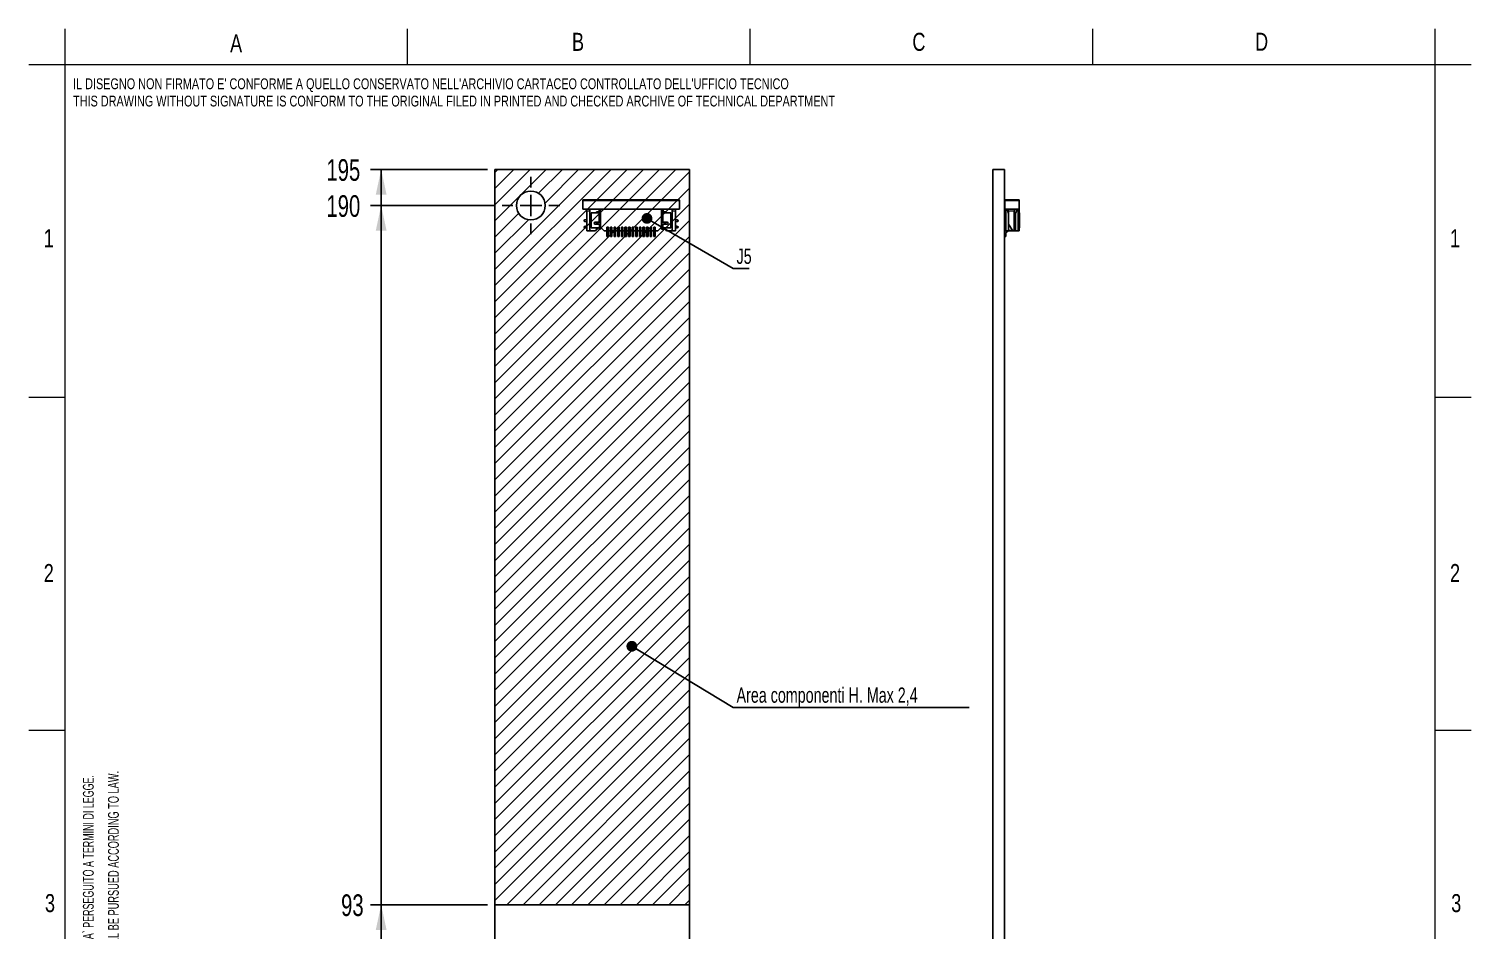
# Paper-space layout 'Sheet1' of a CAD drawing. Header units: millimetres. Extents: x 4 to 204, y -11 to 292.
# Drawn here: x 4.4 to 204.4, y 166.9 to 292 of the extents above; entities that cross this region are included whole.
import ezdxf

# ---------------------------------------------------------------- set-up
doc = ezdxf.new("R2010")
doc.units = ezdxf.units.MM
doc.header["$PDSIZE"] = -1
for name, color, linetype in [('NOTE', 7, 'Continuous'), ('QUOTE_-_ORDINATA', 7, 'Continuous'), ('TACCHE_DI_CENTRATURA', 7, 'Continuous')]:
    doc.layers.add(name, color=color, linetype=linetype)
doc.styles.add('SLDTEXTSTYLE0', font='TXT', dxfattribs={"width": 0.615211})
doc.styles.add('SLDTEXTSTYLE1', font='TXT', dxfattribs={"width": 0.638186})
doc.styles.add('SLDTEXTSTYLE2', font='TXT', dxfattribs={"width": 0.75})
doc.styles.add('SLDTEXTSTYLE4', font='TXT', dxfattribs={"width": 0.7})
doc.dimstyles.new('SLDDIMSTYLE1', dxfattribs={"dimtxt": 3, "dimasz": 3.5, "dimexe": 0, "dimexo": 0.0625, "dimgap": 0.75, "dimtad": 0, "dimtih": 1, "dimtoh": 1, "dimdec": 1, "dimrnd": 1e-09, "dimzin": 12, "dimdsep": 46, "dimtxsty": 'SLDTEXTSTYLE4', "dimsah": 1, "dimcen": 0.09, "dimadec": 0, "dimazin": 3, "dimtfac": 1, "dimtdec": 3, "dimtofl": 0, "dimtmove": 0, "dimatfit": 3, "dimfxl": 1, "dimfrac": 2, "dimtolj": 1, "dimtzin": 12, "dimarcsym": 0})
doc.dimstyles.new('SLDDIMSTYLE3', dxfattribs={"dimtxt": 0.18, "dimasz": 1.5, "dimexe": 0, "dimexo": 0.0625, "dimgap": 0, "dimtad": 0, "dimtih": 1, "dimtoh": 1, "dimdec": 0, "dimrnd": 1e-09, "dimzin": 0, "dimdsep": 46, "dimtxsty": 'Standard', "dimblk1": 'DOT', "dimblk2": 'DOT', "dimsah": 1, "dimcen": 0.09, "dimadec": 0, "dimazin": 0, "dimtfac": 1.5, "dimtdec": 0, "dimtofl": 0, "dimtmove": 0, "dimatfit": 3, "dimldrblk": 'DOT', "dimfxl": 1, "dimfrac": 2, "dimtolj": 1, "dimtzin": 0, "dimarcsym": 0})

# ---------------------------------------------------------------- blocks, each defined once
blk = doc.blocks.new('SW_NOTE_0')
at = {"color": 0, "linetype": 'Continuous', "lineweight": 18, "insert": (-1.93, 0), "char_height": 1.5, "attachment_point": 1, "rotation": 90, "style": 'SLDTEXTSTYLE0'}
blk.add_mtext('QUESTO DOCUMENTO CONTIENE INFORMAZIONI DI PROPRIETA` DELLA METALTRONICA SpA: QUALSIASI USO DA PARTE DI TERZI SENZA AUTORIZZAZIONE DELLA SOCIETA` SARA` PERSEGUITO A TERMINI DI LEGGE.', dxfattribs=at)
blk = doc.blocks.new('SW_NOTE_0_1')
at = {"color": 0, "linetype": 'Continuous', "lineweight": 18, "insert": (-1.93, 0), "char_height": 1.5, "attachment_point": 1, "rotation": 90, "style": 'SLDTEXTSTYLE1'}
blk.add_mtext('THIS DOCUMENT CONTAINS PROPRIETARY INFORMATION OF METALTRONICA SpA: ANY USE BY A THIRD PARTY WITHOUT PRIOR AUTHORIZATION BY THE COMPANY SHALL BE PURSUED ACCORDING TO LAW.', dxfattribs=at)
blk = doc.blocks.new('SW_NOTE_0_2')
at = {"color": 0, "linetype": 'Continuous', "lineweight": 18, "insert": (0, 3.22), "char_height": 2.5, "attachment_point": 1, "style": 'SLDTEXTSTYLE2'}
blk.add_mtext('A', dxfattribs=at)
blk = doc.blocks.new('SW_NOTE_0_3')
at = {"color": 0, "linetype": 'Continuous', "lineweight": 18, "insert": (0, 3.22), "char_height": 2.5, "attachment_point": 1, "style": 'SLDTEXTSTYLE2'}
blk.add_mtext('B', dxfattribs=at)
blk = doc.blocks.new('SW_NOTE_0_4')
at = {"color": 0, "linetype": 'Continuous', "lineweight": 18, "insert": (0, 3.22), "char_height": 2.5, "attachment_point": 1, "style": 'SLDTEXTSTYLE2'}
blk.add_mtext('C', dxfattribs=at)
blk = doc.blocks.new('SW_NOTE_0_5')
at = {"color": 0, "linetype": 'Continuous', "lineweight": 18, "insert": (0, 3.22), "char_height": 2.5, "attachment_point": 1, "style": 'SLDTEXTSTYLE2'}
blk.add_mtext('D', dxfattribs=at)
blk = doc.blocks.new('SW_NOTE_0_6')
at = {"color": 0, "linetype": 'Continuous', "lineweight": 18, "insert": (0, 1.93), "char_height": 1.5, "attachment_point": 1, "style": 'SLDTEXTSTYLE2'}
blk.add_mtext("IL DISEGNO NON FIRMATO E' CONFORME A QUELLO CONSERVATO NELL'ARCHIVIO CARTACEO CONTROLLATO DELL'UFFICIO TECNICO", dxfattribs=at)
blk = doc.blocks.new('SW_NOTE_0_7')
at = {"color": 0, "linetype": 'Continuous', "lineweight": 18, "insert": (0, 1.93), "char_height": 1.5, "attachment_point": 1, "style": 'SLDTEXTSTYLE2'}
blk.add_mtext('THIS DRAWING WITHOUT SIGNATURE IS CONFORM TO THE ORIGINAL FILED IN PRINTED AND CHECKED ARCHIVE OF TECHNICAL DEPARTMENT', dxfattribs=at)
blk = doc.blocks.new('SW_NOTE_0_8')
at = {"color": 0, "linetype": 'Continuous', "lineweight": 18, "insert": (0, 3.22), "char_height": 2.5, "attachment_point": 1, "style": 'SLDTEXTSTYLE2'}
blk.add_mtext('A', dxfattribs=at)
blk = doc.blocks.new('SW_NOTE_0_9')
at = {"color": 0, "linetype": 'Continuous', "lineweight": 18, "insert": (0, 3.22), "char_height": 2.5, "attachment_point": 1, "style": 'SLDTEXTSTYLE2'}
blk.add_mtext('B', dxfattribs=at)
blk = doc.blocks.new('SW_NOTE_0_10')
at = {"color": 0, "linetype": 'Continuous', "lineweight": 18, "insert": (0, 3.22), "char_height": 2.5, "attachment_point": 1, "style": 'SLDTEXTSTYLE2'}
blk.add_mtext('C', dxfattribs=at)
blk = doc.blocks.new('SW_NOTE_0_11')
at = {"color": 0, "linetype": 'Continuous', "lineweight": 18, "insert": (0, 3.22), "char_height": 2.5, "attachment_point": 1, "style": 'SLDTEXTSTYLE2'}
blk.add_mtext('D', dxfattribs=at)
blk = doc.blocks.new('SW_NOTE_0_12')
at = {"color": 0, "linetype": 'Continuous', "lineweight": 18, "insert": (0, 3.22), "char_height": 2.5, "attachment_point": 1, "style": 'SLDTEXTSTYLE2'}
blk.add_mtext('5', dxfattribs=at)
blk = doc.blocks.new('SW_NOTE_0_13')
at = {"color": 0, "linetype": 'Continuous', "lineweight": 18, "insert": (0, 3.22), "char_height": 2.5, "attachment_point": 1, "style": 'SLDTEXTSTYLE2'}
blk.add_mtext('4', dxfattribs=at)
blk = doc.blocks.new('SW_NOTE_0_14')
at = {"color": 0, "linetype": 'Continuous', "lineweight": 18, "insert": (0, 3.22), "char_height": 2.5, "attachment_point": 1, "style": 'SLDTEXTSTYLE2'}
blk.add_mtext('3', dxfattribs=at)
blk = doc.blocks.new('SW_NOTE_0_15')
at = {"color": 0, "linetype": 'Continuous', "lineweight": 18, "insert": (0, 3.22), "char_height": 2.5, "attachment_point": 1, "style": 'SLDTEXTSTYLE2'}
blk.add_mtext('2', dxfattribs=at)
blk = doc.blocks.new('SW_NOTE_0_16')
at = {"color": 0, "linetype": 'Continuous', "lineweight": 18, "insert": (0, 3.22), "char_height": 2.5, "attachment_point": 1, "style": 'SLDTEXTSTYLE2'}
blk.add_mtext('1', dxfattribs=at)
blk = doc.blocks.new('SW_NOTE_0_17')
at = {"color": 0, "linetype": 'Continuous', "lineweight": 18, "insert": (0, 3.22), "char_height": 2.5, "attachment_point": 1, "style": 'SLDTEXTSTYLE2'}
blk.add_mtext('6', dxfattribs=at)
blk = doc.blocks.new('SW_NOTE_0_18')
at = {"color": 0, "linetype": 'Continuous', "lineweight": 18, "insert": (0, 3.22), "char_height": 2.5, "attachment_point": 1, "style": 'SLDTEXTSTYLE2'}
blk.add_mtext('5', dxfattribs=at)
blk = doc.blocks.new('SW_NOTE_0_19')
at = {"color": 0, "linetype": 'Continuous', "lineweight": 18, "insert": (0, 3.22), "char_height": 2.5, "attachment_point": 1, "style": 'SLDTEXTSTYLE2'}
blk.add_mtext('4', dxfattribs=at)
blk = doc.blocks.new('SW_NOTE_0_20')
at = {"color": 0, "linetype": 'Continuous', "lineweight": 18, "insert": (0, 3.22), "char_height": 2.5, "attachment_point": 1, "style": 'SLDTEXTSTYLE2'}
blk.add_mtext('3', dxfattribs=at)
blk = doc.blocks.new('SW_NOTE_0_21')
at = {"color": 0, "linetype": 'Continuous', "lineweight": 18, "insert": (0, 3.22), "char_height": 2.5, "attachment_point": 1, "style": 'SLDTEXTSTYLE2'}
blk.add_mtext('2', dxfattribs=at)
blk = doc.blocks.new('SW_NOTE_0_22')
at = {"color": 0, "linetype": 'Continuous', "lineweight": 18, "insert": (0, 3.22), "char_height": 2.5, "attachment_point": 1, "style": 'SLDTEXTSTYLE2'}
blk.add_mtext('1', dxfattribs=at)
blk = doc.blocks.new('SW_NOTE_0_23')
at = {"color": 0, "linetype": 'Continuous', "lineweight": 18, "insert": (0, 3.22), "char_height": 2.5, "attachment_point": 1, "style": 'SLDTEXTSTYLE2'}
blk.add_mtext('6', dxfattribs=at)
blk = doc.blocks.new('SW_NOTE_0_24')
at = {"color": 0, "linetype": 'Continuous', "lineweight": 18, "insert": (-1.93, 0), "char_height": 1.5, "attachment_point": 1, "rotation": 90, "style": 'SLDTEXTSTYLE1'}
blk.add_mtext('MOD-369-1', dxfattribs=at)
blk = doc.blocks.new('SW_NOTE_0_25')
at = {"color": 0, "linetype": 'Continuous', "lineweight": 18, "insert": (0, 1.93), "char_height": 1.5, "attachment_point": 1, "style": 'SLDTEXTSTYLE1'}
blk.add_mtext('MATERIALE:', dxfattribs=at)
blk = doc.blocks.new('SW_NOTE_0_26')
at = {"color": 0, "linetype": 'Continuous', "lineweight": 18, "insert": (0, 1.93), "char_height": 1.5, "attachment_point": 1, "style": 'SLDTEXTSTYLE1'}
blk.add_mtext('TOLLERANZE  GENERALI:', dxfattribs=at)
blk = doc.blocks.new('SW_NOTE_0_27')
at = {"color": 0, "linetype": 'Continuous', "lineweight": 18, "insert": (0, 1.93), "char_height": 1.5, "attachment_point": 1, "style": 'SLDTEXTSTYLE1'}
blk.add_mtext('CONTROLLATO:', dxfattribs=at)
blk = doc.blocks.new('SW_NOTE_0_28')
at = {"color": 0, "linetype": 'Continuous', "lineweight": 18, "insert": (0, 1.93), "char_height": 1.5, "attachment_point": 1, "style": 'SLDTEXTSTYLE1'}
blk.add_mtext('DISEGNATO:', dxfattribs=at)
blk = doc.blocks.new('SW_NOTE_0_29')
at = {"color": 0, "linetype": 'Continuous', "lineweight": 18, "insert": (0, 1.93), "char_height": 1.5, "attachment_point": 1, "style": 'SLDTEXTSTYLE1'}
blk.add_mtext('DATA:', dxfattribs=at)
blk = doc.blocks.new('SW_NOTE_0_30')
at = {"color": 0, "linetype": 'Continuous', "lineweight": 18, "insert": (0, 1.93), "char_height": 1.5, "attachment_point": 1, "style": 'SLDTEXTSTYLE1'}
blk.add_mtext('CODICE - REVISIONE:', dxfattribs=at)
blk = doc.blocks.new('SW_NOTE_0_31')
at = {"color": 0, "linetype": 'Continuous', "lineweight": 18, "insert": (0, 1.93), "char_height": 1.5, "attachment_point": 1, "style": 'SLDTEXTSTYLE1'}
blk.add_mtext('DESCR.', dxfattribs=at)
blk = doc.blocks.new('SW_NOTE_0_32')
at = {"color": 0, "linetype": 'Continuous', "lineweight": 18, "insert": (0, 1.93), "char_height": 1.5, "attachment_point": 1, "style": 'SLDTEXTSTYLE1'}
blk.add_mtext('APP. PRINC.', dxfattribs=at)
blk = doc.blocks.new('SW_NOTE_0_33')
at = {"color": 0, "linetype": 'Continuous', "lineweight": 18, "insert": (0, 1.93), "char_height": 1.5, "attachment_point": 1, "style": 'SLDTEXTSTYLE1'}
blk.add_mtext('RIFERIMENTO:', dxfattribs=at)
blk = doc.blocks.new('SW_NOTE_0_34')
at = {"color": 0, "linetype": 'Continuous', "lineweight": 18, "insert": (0, 1.93), "char_height": 1.5, "attachment_point": 1, "style": 'SLDTEXTSTYLE1'}
blk.add_mtext('PESO :', dxfattribs=at)
blk = doc.blocks.new('SW_NOTE_0_35')
at = {"color": 0, "linetype": 'Continuous', "lineweight": 18, "insert": (0, 1.93), "char_height": 1.5, "attachment_point": 1, "style": 'SLDTEXTSTYLE1'}
blk.add_mtext('SCALA', dxfattribs=at)
blk = doc.blocks.new('SW_NOTE_0_36')
at = {"color": 0, "linetype": 'Continuous', "lineweight": 18, "insert": (0, 1.93), "char_height": 1.5, "attachment_point": 1, "style": 'SLDTEXTSTYLE1'}
blk.add_mtext('PAG', dxfattribs=at)
blk = doc.blocks.new('SW_NOTE_0_37')
at = {"color": 0, "linetype": 'Continuous', "lineweight": 18, "insert": (0, 1.93), "char_height": 1.5, "attachment_point": 1, "style": 'SLDTEXTSTYLE1'}
blk.add_mtext('DI', dxfattribs=at)
blk = doc.blocks.new('SW_NOTE_0_38')
at = {"color": 0, "linetype": 'Continuous', "lineweight": 18, "insert": (0, 1.93), "char_height": 1.5, "attachment_point": 1, "style": 'SLDTEXTSTYLE1'}
blk.add_mtext('COORDINATE:', dxfattribs=at)
blk = doc.blocks.new('SW_NOTE_0_39')
at = {"color": 0, "linetype": 'Continuous', "lineweight": 18, "insert": (0, 1.93), "char_height": 1.5, "attachment_point": 1, "style": 'SLDTEXTSTYLE1'}
blk.add_mtext('DESCRIZIONE REVISIONE :', dxfattribs=at)
blk = doc.blocks.new('SW_NOTE_0_40')
at = {"color": 0, "linetype": 'Continuous', "lineweight": 18, "insert": (0, 4.51), "char_height": 3.5, "attachment_point": 1, "style": 'SLDTEXTSTYLE1'}
blk.add_mtext('A4', dxfattribs=at)
blk = doc.blocks.new('SW_NOTE_0_41')
at = {"color": 0, "linetype": 'Continuous', "lineweight": 18, "insert": (0, 1.93), "char_height": 1.5, "attachment_point": 1, "style": 'SLDTEXTSTYLE1'}
blk.add_mtext('DOC APPLICABILI :', dxfattribs=at)
blk = doc.blocks.new('SW_NOTE_0_42')
at = {"color": 0, "linetype": 'Continuous', "lineweight": 18, "insert": (0, 1.93), "char_height": 1.5, "attachment_point": 1, "style": 'SLDTEXTSTYLE1'}
blk.add_mtext('APPROVATO:', dxfattribs=at)
blk = doc.blocks.new('SW_NOTE_0_43')
at = {"color": 0, "linetype": 'Continuous', "lineweight": 18, "insert": (0, 1.93), "char_height": 1.5, "attachment_point": 1, "style": 'SLDTEXTSTYLE1'}
blk.add_mtext('SOSTITUISCE:', dxfattribs=at)
blk = doc.blocks.new('SW_NOTE_0_44')
at = {"color": 0, "linetype": 'Continuous', "lineweight": 18, "insert": (0, 2.1), "char_height": 1.63, "attachment_point": 1, "style": 'SLDTEXTSTYLE2'}
blk.add_mtext('METALTRONICA', dxfattribs=at)
blk = doc.blocks.new('SW_NOTE_0_45')
at = {"color": 0, "linetype": 'Continuous', "lineweight": 18, "insert": (0, 0.67), "char_height": 0.522, "attachment_point": 1, "style": 'SLDTEXTSTYLE1'}
blk.add_mtext('R', dxfattribs=at)
blk = doc.blocks.new('SW_NOTE_0_46')
at = {"color": 0, "linetype": 'Continuous', "lineweight": 18, "insert": (0, 1.93), "char_height": 1.5, "attachment_point": 1, "style": 'SLDTEXTSTYLE1'}
blk.add_mtext('TRATTAMENTO / FINITURA:', dxfattribs=at)
blk = doc.blocks.new('SE')
at = {"color": 250, "linetype": 'Continuous', "lineweight": 18, "true_color": 0x191924}
for p, q in [((9.41, 291.96), (9.41, 286.96)), ((56.91, 286.96), (56.91, 291.96)), ((104.41, 291.96), (104.41, 286.96)), ((151.91, 291.96), (151.91, 286.96)), ((199.41, 286.96), (199.41, 291.96)), ((9.41, 286.96), (4.41, 286.96)), ((199.41, 286.96), (9.41, 286.96)), ((9.41, 286.96), (9.41, 9.96)), ((199.41, 9.96), (199.41, 286.96)), ((204.41, 286.96), (199.41, 286.96)), ((9.41, 240.8), (4.41, 240.8)), ((204.41, 240.8), (199.41, 240.8)), ((9.41, 194.63), (4.41, 194.63)), ((204.41, 194.63), (199.41, 194.63)), ((4.41, 148.46), (9.41, 148.46)), ((9.41, 148.46), (4.41, 148.46)), ((4.41, 148.46), (9.41, 148.46)), ((9.41, 148.46), (4.41, 148.46)), ((4.41, 148.46), (9.41, 148.46)), ((9.41, 148.46), (4.41, 148.46)), ((199.41, 148.46), (204.41, 148.46)), ((204.41, 148.46), (199.41, 148.46)), ((199.41, 148.46), (204.41, 148.46)), ((204.41, 148.46), (199.41, 148.46)), ((199.41, 148.46), (204.41, 148.46)), ((204.41, 148.46), (199.41, 148.46)), ((9.41, 102.3), (4.41, 102.3)), ((204.41, 102.3), (199.41, 102.3)), ((9.41, 56.13), (4.41, 56.13)), ((204.41, 56.13), (199.41, 56.13)), ((139.41, 47.46), (15.91, 47.46)), ((15.91, 39.96), (15.91, 47.46)), ((35.29, 39.96), (35.29, 47.46)), ((139.41, 39.96), (139.41, 47.46)), ((139.41, 43.71), (15.91, 43.71)), ((15.91, 9.96), (15.91, 39.96)), ((199.41, 39.96), (15.91, 39.96)), ((54.66, 32.46), (54.66, 39.96)), ((109.41, 39.96), (109.41, 9.96)), ((139.41, 39.96), (139.41, 9.96)), ((199.41, 9.96), (199.41, 39.96)), ((199.41, 9.96), (199.41, 39.96)), ((199.41, 32.46), (15.91, 32.46)), ((37.91, 32.46), (37.91, 9.96)), ((71.41, 32.46), (71.41, 24.96)), ((25.82, 28.93), (27.22, 28.93)), ((27.73, 28.93), (29.14, 28.93)), ((23.95, 21.33), (23.95, 26.16)), ((199.41, 24.96), (37.91, 24.96)), ((199.41, 17.46), (37.91, 17.46)), ((71.41, 17.46), (71.41, 9.96)), ((139.41, 17.46), (199.41, 17.46)), ((158.41, 17.46), (158.41, 9.96)), ((180.91, 17.46), (180.91, 9.96)), ((4.41, 9.96), (9.41, 9.96)), ((9.41, 9.96), (199.41, 9.96)), ((9.41, 9.96), (9.41, 4.96)), ((15.91, 9.96), (199.41, 9.96)), ((15.91, 9.96), (199.41, 9.96)), ((56.91, 4.96), (56.91, 9.96)), ((104.41, 9.96), (104.41, 4.96)), ((149.95, 9.96), (149.95, 4.96)), ((199.41, 9.96), (204.41, 9.96)), ((199.41, 4.96), (199.41, 9.96))]:
    blk.add_line(p, q, dxfattribs=at)
blk.add_circle((29.87, 28.55), 0.5, dxfattribs=at)
at = {"color": 7, "linetype": 'Continuous', "lineweight": 0}
blk.add_point((4.41, 4.96), dxfattribs=at)
at = {"color": 7, "linetype": 'Continuous', "lineweight": 18}
for name, p in [('SW_NOTE_0_8', (32.32, 287.97)), ('SW_NOTE_0_9', (79.73, 288.19)), ('SW_NOTE_0_10', (126.93, 288.19)), ('SW_NOTE_0_11', (174.45, 288.2)), ('SW_NOTE_0_6', (10.55, 283.16)), ('SW_NOTE_0_7', (10.55, 280.76)), ('SW_NOTE_0_16', (6.48, 260.94)), ('SW_NOTE_0_22', (201.48, 260.94)), ('SW_NOTE_0_15', (6.48, 214.49)), ('SW_NOTE_0_21', (201.48, 214.49)), ('SW_NOTE_0', (13.84, 58.5)), ('SW_NOTE_0_1', (17.32, 58.5)), ('SW_NOTE_0_14', (6.65, 168.7)), ('SW_NOTE_0_20', (201.65, 168.7)), ('SW_NOTE_0_13', (6.45, 122.74)), ('SW_NOTE_0_19', (201.45, 122.74)), ('SW_NOTE_0_12', (6.45, 75.01)), ('SW_NOTE_0_18', (201.45, 75.01)), ('SW_NOTE_0_38', (17, 40.66)), ('SW_NOTE_0_39', (36.35, 40.66)), ('SW_NOTE_0_26', (17, 36.81)), ('SW_NOTE_0_41', (55.75, 36.81)), ('SW_NOTE_0_43', (110.5, 36.81)), ('SW_NOTE_0_30', (140.65, 36.81)), ('SW_NOTE_0_17', (6.45, 30.1)), ('SW_NOTE_0_23', (201.45, 30.1)), ('SW_NOTE_0_25', (38.95, 29.31)), ('SW_NOTE_0_34', (72.5, 29.31)), ('SW_NOTE_0_33', (110.5, 29.31)), ('SW_NOTE_0_31', (140.65, 29.31)), ('SW_NOTE_0_45', (29.63, 28.14)), ('SW_NOTE_0_46', (38.95, 21.91)), ('SW_NOTE_0_29', (110.5, 21.91)), ('SW_NOTE_0_32', (140.65, 21.91)), ('SW_NOTE_0_44', (18.68, 17.61)), ('SW_NOTE_0_24', (14.9, 11.01)), ('SW_NOTE_0_28', (38.95, 14.31)), ('SW_NOTE_0_27', (72.5, 14.31)), ('SW_NOTE_0_42', (110.5, 14.31)), ('SW_NOTE_0_35', (140.65, 14.31)), ('SW_NOTE_0_36', (182, 14.31)), ('SW_NOTE_0_37', (191.39, 14.31)), ('SW_NOTE_0_40', (159.7, 11.11)), ('SW_NOTE_0_2', (32.32, 3.97)), ('SW_NOTE_0_3', (79.73, 4.19)), ('SW_NOTE_0_4', (126.93, 4.19)), ('SW_NOTE_0_5', (174.45, 4.2))]:
    blk.add_blockref(name, p, dxfattribs=at)
blk = doc.blocks.new('_D_7')
at = {"layer": 'QUOTE_-_ORDINATA', "color": 7}
for p, q in [((68.02, 170.45), (51.77, 170.45)), ((53.27, 143.45), (53.27, 170.45))]:
    blk.add_line(p, q, dxfattribs=at)
blk.add_solid([(53.27, 170.45), (52.52, 166.95), (54.02, 166.95)], dxfattribs=at)
at = {"layer": 'QUOTE_-_ORDINATA', "color": 7, "insert": (47.71, 171.88), "char_height": 3, "attachment_point": 1, "style": 'SLDTEXTSTYLE4'}
blk.add_mtext('93', dxfattribs=at)
blk = doc.blocks.new('_D_8')
at = {"layer": 'QUOTE_-_ORDINATA', "color": 7}
for p, q in [((69.02, 267.45), (51.77, 267.45)), ((53.27, 170.45), (53.27, 267.45))]:
    blk.add_line(p, q, dxfattribs=at)
blk.add_solid([(53.27, 267.45), (52.52, 263.95), (54.02, 263.95)], dxfattribs=at)
at = {"layer": 'QUOTE_-_ORDINATA', "color": 7, "insert": (45.68, 268.88), "char_height": 3, "attachment_point": 1, "style": 'SLDTEXTSTYLE4'}
blk.add_mtext('190', dxfattribs=at)
blk = doc.blocks.new('_D_9')
at = {"layer": 'QUOTE_-_ORDINATA', "color": 7}
for p, q in [((68.02, 272.45), (51.77, 272.45)), ((53.27, 267.45), (53.27, 272.45))]:
    blk.add_line(p, q, dxfattribs=at)
blk.add_solid([(53.27, 272.45), (52.52, 268.95), (54.02, 268.95)], dxfattribs=at)
at = {"layer": 'QUOTE_-_ORDINATA', "color": 7, "insert": (45.68, 273.88), "char_height": 3, "attachment_point": 1, "style": 'SLDTEXTSTYLE4'}
blk.add_mtext('195', dxfattribs=at)
blk = doc.blocks.new('SW_NOTE_0_55')
at = {"layer": 'NOTE', "color": 0}
blk.add_line((2.24, 0), (0, 0), dxfattribs=at)
at = {"layer": 'NOTE', "color": 0, "insert": (0.49, 2.74), "char_height": 2.117, "attachment_point": 1, "style": 'SLDTEXTSTYLE4'}
blk.add_mtext('J5', dxfattribs=at)
blk = doc.blocks.new('_Dot')
at = {"color": 0, "linetype": 'ByBlock', "lineweight": -2}
blk.add_line((-0.5, 0), (-1, 0), dxfattribs=at)
at = {"color": 0, "linetype": 'ByBlock', "const_width": 0.5}
blk.add_lwpolyline([(-0.25, 0, 1), (0.25, 0, 1)], format="xyb", close=True, dxfattribs=at)
blk = doc.blocks.new('SW_NOTE_0_56')
at = {"layer": 'NOTE', "color": 0}
blk.add_line((32.73, 0), (0, 0), dxfattribs=at)
at = {"layer": 'NOTE', "color": 0, "insert": (0.49, 2.78), "char_height": 2.1167, "attachment_point": 1, "style": 'SLDTEXTSTYLE4'}
blk.add_mtext('Area componenti H. Max 2,4', dxfattribs=at)
blk = doc.blocks.new('SW_CENTERMARKSYMBOL_0')
at = {"layer": 'TACCHE_DI_CENTRATURA', "color": 0}
for p, q in [((0, 2.5), (0, 4)), ((-2.5, 0), (-4, 0)), ((0, 0), (-1.5, 0)), ((0, 0), (0, 1.5)), ((0, 0), (0, -1.5)), ((0, 0), (1.5, 0)), ((2.5, 0), (4, 0)), ((0, -2.5), (0, -4))]:
    blk.add_line(p, q, dxfattribs=at)

psp = doc.layouts.new('Sheet1')

# ---------------------------------------------------------------- linework, layer by layer
at = {"color": 7, "linetype": 'Continuous'}
for p, q in [((69.0246612, 170.4525291), (69.0246612, 272.4525291)), ((69.0246612, 272.4525291), (96.0246612, 272.4525291)), ((69.0246612, 272.0513684), (69.4258219, 272.4525291)), ((69.0246612, 269.8063043), (71.6708859, 272.4525291)), ((69.0246612, 267.5612403), (73.91595, 272.4525291)), ((69.0246612, 265.3161763), (76.161014, 272.4525291)), ((69.0246612, 258.5809842), (82.8962061, 272.4525291)), ((69.0246612, 256.3359202), (85.1412701, 272.4525291)), ((69.0246612, 254.0908561), (87.3863341, 272.4525291)), ((69.0246612, 251.8457921), (89.6313982, 272.4525291)), ((69.0246612, 249.6007281), (91.8764622, 272.4525291)), ((69.0246612, 247.355664), (94.1215262, 272.4525291)), ((69.0246612, 245.1106), (96.0246612, 272.1106)), ((75.0953474, 269.1417985), (78.406078, 272.4525291)), ((75.9948977, 267.7962848), (80.651142, 272.4525291)), ((96.0246612, 170.4525291), (96.0246612, 272.4525291)), ((69.0246612, 242.865536), (96.0246612, 269.865536)), ((69.0246612, 240.620472), (96.0246612, 267.620472)), ((69.0246612, 263.0711123), (72.3353918, 266.3818429)), ((69.0246612, 260.8260482), (73.6809055, 265.4822925)), ((69.0246612, 238.3754079), (96.0246612, 265.3754079)), ((69.0246612, 236.1303439), (96.0246612, 263.1303439)), ((69.0246612, 233.8852799), (96.0246612, 260.8852799)), ((69.0246612, 231.6402158), (96.0246612, 258.6402158)), ((69.0246612, 229.3951518), (96.0246612, 256.3951518)), ((69.0246612, 227.1500878), (96.0246612, 254.1500878)), ((69.0246612, 224.9050237), (96.0246612, 251.9050237)), ((69.0246612, 222.6599597), (96.0246612, 249.6599597)), ((69.0246612, 220.4148957), (96.0246612, 247.4148957)), ((69.0246612, 218.1698317), (96.0246612, 245.1698317)), ((69.0246612, 215.9247676), (96.0246612, 242.9247676)), ((69.0246612, 213.6797036), (96.0246612, 240.6797036)), ((69.0246612, 211.4346396), (96.0246612, 238.4346396)), ((69.0246612, 209.1895755), (96.0246612, 236.1895755)), ((69.0246612, 206.9445115), (96.0246612, 233.9445115)), ((69.0246612, 204.6994475), (96.0246612, 231.6994475)), ((69.0246612, 202.4543834), (96.0246612, 229.4543834)), ((69.0246612, 200.2093194), (96.0246612, 227.2093194)), ((69.0246612, 197.9642554), (96.0246612, 224.9642554)), ((69.0246612, 195.7191913), (96.0246612, 222.7191913)), ((69.0246612, 193.4741273), (96.0246612, 220.4741273)), ((69.0246612, 191.2290633), (96.0246612, 218.2290633)), ((69.0246612, 188.9839993), (96.0246612, 215.9839993)), ((69.0246612, 186.7389352), (96.0246612, 213.7389352)), ((69.0246612, 184.4938712), (96.0246612, 211.4938712)), ((69.0246612, 182.2488072), (96.0246612, 209.2488072)), ((69.0246612, 180.0037431), (96.0246612, 207.0037431)), ((69.0246612, 177.7586791), (96.0246612, 204.7586791)), ((69.0246612, 175.5136151), (96.0246612, 202.5136151)), ((69.0246612, 173.268551), (96.0246612, 200.268551)), ((69.0246612, 171.023487), (96.0246612, 198.023487)), ((70.6987673, 170.4525291), (96.0246612, 195.778423)), ((72.9438313, 170.4525291), (96.0246612, 193.533359)), ((75.1888953, 170.4525291), (96.0246612, 191.2882949)), ((77.4339594, 170.4525291), (96.0246612, 189.0432309)), ((79.6790234, 170.4525291), (96.0246612, 186.7981669)), ((81.9240874, 170.4525291), (96.0246612, 184.5531028)), ((84.1691515, 170.4525291), (96.0246612, 182.3080388)), ((86.4142155, 170.4525291), (96.0246612, 180.0629748)), ((88.6592795, 170.4525291), (96.0246612, 177.8179107)), ((90.9043436, 170.4525291), (96.0246612, 175.5728467)), ((93.1494076, 170.4525291), (96.0246612, 173.3277827)), ((69.0246612, 170.4525291), (96.0246612, 170.4525291)), ((95.3944716, 170.4525291), (96.0246612, 171.0827187))]:
    psp.add_line(p, q, dxfattribs=at)
at = {"color": 7, "linetype": 'Continuous', "lineweight": 25}
for p, q in [((96.0246612, 272.4525291), (69.0246612, 272.4525291)), ((69.0246612, 272.4525291), (69.0246612, 155.4258624)), ((96.0246612, 163.8858624), (96.0246612, 272.4525291)), ((139.6936481, 272.4525291), (138.0936481, 272.4525291)), ((138.0936481, 272.4525291), (138.0936481, 72.4525291)), ((139.6936481, 272.4525291), (139.6936481, 72.4525291)), ((81.2246612, 266.9525291), (81.2246612, 268.1525291)), ((94.5246612, 268.2525291), (81.3246612, 268.2525291)), ((94.6246612, 266.9525291), (94.6246612, 268.1525291)), ((139.8436481, 268.2525291), (139.7436481, 268.2525291)), ((139.7436481, 268.2525291), (139.7436481, 268.1525291)), ((139.7436481, 266.9525291), (139.7436481, 268.1525291)), ((141.6436481, 268.2525291), (139.8436481, 268.2525291)), ((141.7436481, 266.9525291), (141.7436481, 268.1525291)), ((94.6246612, 266.9525291), (81.2246612, 266.9525291)), ((81.7746612, 263.9525291), (81.7746612, 266.7025291)), ((82.2246612, 263.9525291), (82.2246612, 266.9525291)), ((82.3946612, 266.4525291), (82.3946612, 264.3525291)), ((83.4846612, 266.4525291), (82.3946612, 266.4525291)), ((83.1446612, 266.4525291), (83.1446612, 266.5525291)), ((83.4946612, 266.5525291), (83.1446612, 266.5525291)), ((83.2946612, 266.4525291), (83.2946612, 266.5525291)), ((83.4846612, 266.4525291), (83.6946612, 266.4525291)), ((83.4946612, 266.9525291), (83.4946612, 266.5525291)), ((83.6946612, 266.9525291), (83.6946612, 264.4525291)), ((83.6946612, 266.9525291), (92.1546612, 266.9525291)), ((92.1546612, 266.9525291), (92.1546612, 264.4525291)), ((92.1546612, 266.4525291), (92.3646612, 266.4525291)), ((92.3546612, 266.5525291), (92.3546612, 266.9525291)), ((92.7046612, 266.5525291), (92.3546612, 266.5525291)), ((92.3646612, 266.4525291), (93.4546612, 266.4525291)), ((92.5546612, 266.4525291), (92.5546612, 266.5525291)), ((92.7046612, 266.4525291), (92.7046612, 266.5525291)), ((93.4546612, 266.4525291), (93.4546612, 264.3525291)), ((93.6246612, 266.9525291), (93.6246612, 263.9525291)), ((94.0746612, 266.7025291), (94.0746612, 263.9525291)), ((139.6936481, 266.4525291), (139.8936481, 266.4525291)), ((141.7436481, 266.9525291), (139.7436481, 266.9525291)), ((139.7436481, 266.9525291), (139.7436481, 266.4525291)), ((139.8936481, 266.9525291), (139.8936481, 265.4525291)), ((140.2436481, 266.3525291), (140.0507997, 266.9459088)), ((140.2436481, 266.7025291), (140.2436481, 264.8525291)), ((141.0436481, 263.9525291), (141.0436481, 266.7025291)), ((141.2436481, 266.1525291), (141.0436481, 266.1525291)), ((141.2436481, 266.3525291), (141.4386481, 266.9525291)), ((141.2436481, 266.3525291), (141.2436481, 263.9525291)), ((141.5936481, 263.9525291), (141.5936481, 266.9525291)), ((141.7936481, 266.4525291), (141.5936481, 266.4525291)), ((141.7436481, 266.9525291), (141.7436481, 266.4525291)), ((141.7936481, 266.4525291), (141.7936481, 264.3525291)), ((81.7746612, 265.1921252), (81.4742896, 265.2546261)), ((81.4742896, 264.5504321), (81.7746612, 264.612933)), ((81.4946612, 265.4525291), (81.7746612, 265.4525291)), ((81.4946612, 264.3525291), (81.7746612, 264.3525291)), ((82.3946612, 264.3525291), (83.4846612, 264.3525291)), ((82.9446612, 265.1525291), (83.4846612, 265.1525291)), ((83.4846612, 264.8525291), (82.9446612, 264.8525291)), ((82.9946612, 263.9525291), (83.1446612, 264.1025291)), ((83.1446612, 264.8525291), (83.1446612, 265.1525291)), ((83.1446612, 264.1025291), (83.1446612, 264.3525291)), ((83.2946612, 264.2525291), (83.1446612, 264.1025291)), ((83.2946612, 264.8525291), (83.2946612, 265.1525291)), ((83.2946612, 264.2525291), (83.2946612, 264.3525291)), ((83.4846612, 265.1525291), (83.6946612, 265.1525291)), ((83.6946612, 264.8525291), (83.4846612, 264.8525291)), ((83.4846612, 264.3525291), (83.6946612, 264.3525291)), ((83.4946612, 264.3525291), (83.4946612, 264.1525291)), ((83.6946612, 264.1525291), (83.4946612, 264.1525291)), ((83.6946612, 264.4525291), (83.6946612, 264.3525291)), ((83.6946612, 264.4525291), (84.1946612, 263.9525291)), ((83.6946612, 264.3525291), (83.6946612, 264.1525291)), ((84.5746612, 264.4525291), (84.5746612, 263.9525291)), ((84.5746612, 264.4525291), (84.7746612, 264.4525291)), ((84.7746612, 264.4525291), (84.7746612, 263.9525291)), ((85.0746612, 264.4525291), (85.2746612, 264.4525291)), ((85.0746612, 264.4525291), (85.0746612, 263.9525291)), ((85.2746612, 264.4525291), (85.2746612, 263.9525291)), ((85.5746612, 264.4525291), (85.5746612, 263.9525291)), ((85.5746612, 264.4525291), (85.7746612, 264.4525291)), ((85.7746612, 264.4525291), (85.7746612, 263.9525291)), ((86.0746612, 264.4525291), (86.2746612, 264.4525291)), ((86.0746612, 264.4525291), (86.0746612, 263.9525291)), ((86.2746612, 264.4525291), (86.2746612, 263.9525291)), ((86.5746612, 264.4525291), (86.5746612, 263.9525291)), ((86.5746612, 264.4525291), (86.7746612, 264.4525291)), ((86.7746612, 264.4525291), (86.7746612, 263.9525291)), ((87.0746612, 264.4525291), (87.2746612, 264.4525291)), ((87.0746612, 264.4525291), (87.0746612, 263.9525291)), ((87.2746612, 264.4525291), (87.2746612, 263.9525291)), ((87.5746612, 264.4525291), (87.5746612, 263.9525291)), ((87.5746612, 264.4525291), (87.7746612, 264.4525291)), ((87.7746612, 264.4525291), (87.7746612, 263.9525291)), ((88.0746612, 264.4525291), (88.0746612, 263.9525291)), ((88.0746612, 264.4525291), (88.2746612, 264.4525291)), ((88.2746612, 264.4525291), (88.2746612, 263.9525291)), ((88.5746612, 264.4525291), (88.5746612, 263.9525291)), ((88.5746612, 264.4525291), (88.7746612, 264.4525291)), ((88.7746612, 264.4525291), (88.7746612, 263.9525291)), ((89.0746612, 264.4525291), (89.2746612, 264.4525291)), ((89.0746612, 264.4525291), (89.0746612, 263.9525291)), ((89.2746612, 264.4525291), (89.2746612, 263.9525291)), ((89.5746612, 264.4525291), (89.7746612, 264.4525291)), ((89.5746612, 264.4525291), (89.5746612, 263.9525291)), ((89.7746612, 264.4525291), (89.7746612, 263.9525291)), ((90.0746612, 264.4525291), (90.0746612, 263.9525291)), ((90.0746612, 264.4525291), (90.2746612, 264.4525291)), ((90.2746612, 264.4525291), (90.2746612, 263.9525291)), ((90.5746612, 264.4525291), (90.5746612, 263.9525291)), ((90.5746612, 264.4525291), (90.7746612, 264.4525291)), ((90.7746612, 264.4525291), (90.7746612, 263.9525291)), ((91.0746612, 264.4525291), (91.0746612, 263.9525291)), ((91.0746612, 264.4525291), (91.2746612, 264.4525291)), ((91.2746612, 264.4525291), (91.2746612, 263.9525291)), ((92.1546612, 264.4525291), (91.6546612, 263.9525291)), ((92.1546612, 265.1525291), (92.3646612, 265.1525291)), ((92.3646612, 264.8525291), (92.1546612, 264.8525291)), ((92.1546612, 264.4525291), (92.1546612, 264.3525291)), ((92.1546612, 264.3525291), (92.3646612, 264.3525291)), ((92.1546612, 264.3525291), (92.1546612, 264.1525291)), ((92.3546612, 264.1525291), (92.1546612, 264.1525291)), ((92.3546612, 264.3525291), (92.3546612, 264.1525291)), ((92.9046612, 265.1525291), (92.3646612, 265.1525291)), ((92.9046612, 264.8525291), (92.3646612, 264.8525291)), ((92.3646612, 264.3525291), (93.4546612, 264.3525291)), ((92.5546612, 264.8525291), (92.5546612, 265.1525291)), ((92.5546612, 264.2525291), (92.5546612, 264.3525291)), ((92.5546612, 264.2525291), (92.7046612, 264.1025291)), ((92.7046612, 264.8525291), (92.7046612, 265.1525291)), ((92.7046612, 264.1025291), (92.7046612, 264.3525291)), ((92.8546612, 263.9525291), (92.7046612, 264.1025291)), ((94.3551835, 265.4525291), (94.0746612, 265.4525291)), ((94.0746612, 265.1922203), (94.3754914, 265.2546129)), ((94.3750827, 264.5504217), (94.0746612, 264.6130932)), ((94.0746612, 264.3525291), (94.3546612, 264.3525291)), ((139.6936481, 265.4525291), (139.8936481, 265.4525291)), ((139.6936481, 264.3525291), (139.8936481, 264.3525291)), ((139.7436481, 263.9525291), (139.7436481, 264.3525291)), ((139.8936481, 265.2546261), (139.8936481, 265.4525291)), ((139.8936481, 265.0983351), (139.8936481, 265.2546261)), ((139.8936481, 265.0984897), (139.8936481, 264.7065684)), ((139.8936481, 264.7067231), (139.8936481, 265.0983351)), ((139.8936481, 264.5504321), (139.8936481, 264.7067231)), ((139.8936481, 264.3525291), (139.8936481, 264.5504321)), ((139.8936481, 264.3525291), (139.8936481, 263.9525291)), ((140.8436481, 263.9525291), (140.2436481, 264.8525291)), ((140.2436481, 264.8525291), (140.2436481, 263.9525291)), ((141.5936481, 264.3525291), (141.7936481, 264.3525291)), ((141.7436481, 264.3525291), (141.7436481, 263.9525291)), ((82.2246612, 263.9525291), (81.7746612, 263.9525291)), ((82.9946612, 263.9525291), (82.2246612, 263.9525291)), ((84.5746612, 263.9525291), (84.1946612, 263.9525291)), ((84.5746612, 263.9525291), (84.7746612, 263.9525291)), ((84.5746612, 263.9525291), (84.5746612, 263.6525291)), ((84.5746612, 263.6525291), (84.7746612, 263.6525291)), ((84.5746612, 263.6525291), (84.5746612, 263.1525291)), ((84.5746612, 263.1525291), (84.7746612, 263.1525291)), ((84.7746612, 263.9525291), (84.7746612, 263.6525291)), ((84.7746612, 263.9525291), (85.0746612, 263.9525291)), ((84.7746612, 263.6525291), (84.7746612, 263.1525291)), ((85.0746612, 263.9525291), (85.2746612, 263.9525291)), ((85.0746612, 263.9525291), (85.0746612, 263.6525291)), ((85.0746612, 263.6525291), (85.2746612, 263.6525291)), ((85.0746612, 263.6525291), (85.0746612, 263.1525291)), ((85.0746612, 263.1525291), (85.2746612, 263.1525291)), ((85.2746612, 263.9525291), (85.2746612, 263.6525291)), ((85.2746612, 263.9525291), (85.5746612, 263.9525291)), ((85.2746612, 263.6525291), (85.2746612, 263.1525291)), ((85.5746612, 263.9525291), (85.7746612, 263.9525291)), ((85.5746612, 263.9525291), (85.5746612, 263.6525291)), ((85.5746612, 263.6525291), (85.7746612, 263.6525291)), ((85.5746612, 263.6525291), (85.5746612, 263.1525291)), ((85.5746612, 263.1525291), (85.7746612, 263.1525291)), ((85.7746612, 263.9525291), (85.7746612, 263.6525291)), ((85.7746612, 263.9525291), (86.0746612, 263.9525291)), ((85.7746612, 263.6525291), (85.7746612, 263.1525291)), ((86.0746612, 263.9525291), (86.2746612, 263.9525291)), ((86.0746612, 263.9525291), (86.0746612, 263.6525291)), ((86.0746612, 263.6525291), (86.2746612, 263.6525291)), ((86.0746612, 263.6525291), (86.0746612, 263.1525291)), ((86.0746612, 263.1525291), (86.2746612, 263.1525291)), ((86.2746612, 263.9525291), (86.2746612, 263.6525291)), ((86.2746612, 263.9525291), (86.5746612, 263.9525291)), ((86.2746612, 263.6525291), (86.2746612, 263.1525291)), ((86.5746612, 263.9525291), (86.7746612, 263.9525291)), ((86.5746612, 263.9525291), (86.5746612, 263.6525291)), ((86.5746612, 263.6525291), (86.7746612, 263.6525291)), ((86.5746612, 263.6525291), (86.5746612, 263.1525291)), ((86.5746612, 263.1525291), (86.7746612, 263.1525291)), ((86.7746612, 263.9525291), (86.7746612, 263.6525291)), ((86.7746612, 263.9525291), (87.0746612, 263.9525291)), ((86.7746612, 263.6525291), (86.7746612, 263.1525291)), ((87.0746612, 263.9525291), (87.2746612, 263.9525291)), ((87.0746612, 263.9525291), (87.0746612, 263.6525291)), ((87.0746612, 263.6525291), (87.2746612, 263.6525291)), ((87.0746612, 263.6525291), (87.0746612, 263.1525291)), ((87.0746612, 263.1525291), (87.2746612, 263.1525291)), ((87.2746612, 263.9525291), (87.2746612, 263.6525291)), ((87.2746612, 263.9525291), (87.5746612, 263.9525291)), ((87.2746612, 263.6525291), (87.2746612, 263.1525291)), ((87.5746612, 263.9525291), (87.7746612, 263.9525291)), ((87.5746612, 263.9525291), (87.5746612, 263.6525291)), ((87.5746612, 263.6525291), (87.7746612, 263.6525291)), ((87.5746612, 263.6525291), (87.5746612, 263.1525291)), ((87.5746612, 263.1525291), (87.7746612, 263.1525291)), ((87.7746612, 263.9525291), (87.7746612, 263.6525291)), ((87.7746612, 263.9525291), (88.0746612, 263.9525291)), ((87.7746612, 263.6525291), (87.7746612, 263.1525291)), ((88.0746612, 263.9525291), (88.2746612, 263.9525291)), ((88.0746612, 263.9525291), (88.0746612, 263.6525291)), ((88.0746612, 263.6525291), (88.2746612, 263.6525291)), ((88.0746612, 263.6525291), (88.0746612, 263.1525291)), ((88.0746612, 263.1525291), (88.2746612, 263.1525291)), ((88.2746612, 263.9525291), (88.2746612, 263.6525291)), ((88.2746612, 263.9525291), (88.5746612, 263.9525291)), ((88.2746612, 263.6525291), (88.2746612, 263.1525291)), ((88.5746612, 263.9525291), (88.7746612, 263.9525291)), ((88.5746612, 263.9525291), (88.5746612, 263.6525291)), ((88.5746612, 263.6525291), (88.7746612, 263.6525291)), ((88.5746612, 263.6525291), (88.5746612, 263.1525291)), ((88.5746612, 263.1525291), (88.7746612, 263.1525291)), ((88.7746612, 263.9525291), (88.7746612, 263.6525291)), ((88.7746612, 263.9525291), (89.0746612, 263.9525291)), ((88.7746612, 263.6525291), (88.7746612, 263.1525291)), ((89.0746612, 263.9525291), (89.2746612, 263.9525291)), ((89.0746612, 263.9525291), (89.0746612, 263.6525291)), ((89.0746612, 263.6525291), (89.2746612, 263.6525291)), ((89.0746612, 263.6525291), (89.0746612, 263.1525291)), ((89.0746612, 263.1525291), (89.2746612, 263.1525291)), ((89.2746612, 263.9525291), (89.2746612, 263.6525291)), ((89.2746612, 263.9525291), (89.5746612, 263.9525291)), ((89.2746612, 263.6525291), (89.2746612, 263.1525291)), ((89.5746612, 263.9525291), (89.7746612, 263.9525291)), ((89.5746612, 263.9525291), (89.5746612, 263.6525291)), ((89.5746612, 263.6525291), (89.7746612, 263.6525291)), ((89.5746612, 263.6525291), (89.5746612, 263.1525291)), ((89.5746612, 263.1525291), (89.7746612, 263.1525291)), ((89.7746612, 263.9525291), (89.7746612, 263.6525291)), ((89.7746612, 263.9525291), (90.0746612, 263.9525291)), ((89.7746612, 263.6525291), (89.7746612, 263.1525291)), ((90.0746612, 263.9525291), (90.2746612, 263.9525291)), ((90.0746612, 263.9525291), (90.0746612, 263.6525291)), ((90.0746612, 263.6525291), (90.2746612, 263.6525291)), ((90.0746612, 263.6525291), (90.0746612, 263.1525291)), ((90.0746612, 263.1525291), (90.2746612, 263.1525291)), ((90.2746612, 263.9525291), (90.2746612, 263.6525291)), ((90.2746612, 263.9525291), (90.5746612, 263.9525291)), ((90.2746612, 263.6525291), (90.2746612, 263.1525291)), ((90.5746612, 263.9525291), (90.7746612, 263.9525291)), ((90.5746612, 263.9525291), (90.5746612, 263.6525291)), ((90.5746612, 263.6525291), (90.7746612, 263.6525291)), ((90.5746612, 263.6525291), (90.5746612, 263.1525291)), ((90.5746612, 263.1525291), (90.7746612, 263.1525291)), ((90.7746612, 263.9525291), (90.7746612, 263.6525291)), ((90.7746612, 263.9525291), (91.0746612, 263.9525291)), ((90.7746612, 263.6525291), (90.7746612, 263.1525291)), ((91.0746612, 263.9525291), (91.2746612, 263.9525291)), ((91.0746612, 263.9525291), (91.0746612, 263.6525291)), ((91.0746612, 263.6525291), (91.2746612, 263.6525291)), ((91.0746612, 263.6525291), (91.0746612, 263.1525291)), ((91.0746612, 263.1525291), (91.2746612, 263.1525291)), ((91.2746612, 263.9525291), (91.2746612, 263.6525291)), ((91.2746612, 263.9525291), (91.6546612, 263.9525291)), ((91.2746612, 263.6525291), (91.2746612, 263.1525291)), ((93.6246612, 263.9525291), (92.8546612, 263.9525291)), ((94.0746612, 263.9525291), (93.6246612, 263.9525291)), ((139.6936481, 263.9025291), (139.7436481, 263.9525291)), ((139.8936481, 263.1525291), (139.6936481, 263.1525291)), ((139.8936481, 263.9525291), (139.7436481, 263.9525291)), ((140.1936481, 263.9525291), (139.8936481, 263.6525291)), ((139.8936481, 263.9525291), (140.2436481, 263.9525291)), ((139.8936481, 263.6525291), (139.8936481, 263.1525291)), ((140.2436481, 263.9825291), (140.8236481, 263.9825291)), ((140.8436481, 263.9525291), (140.2436481, 263.9525291)), ((141.0436481, 263.9525291), (140.8436481, 263.9525291)), ((141.0436481, 263.9825291), (141.2436481, 263.9825291)), ((141.2436481, 263.9525291), (141.0436481, 263.9525291)), ((141.2436481, 263.9525291), (141.5936481, 263.9525291)), ((141.7436481, 263.9525291), (141.5936481, 263.9525291))]:
    psp.add_line(p, q, dxfattribs=at)
at = {"color": 59, "linetype": 'Continuous', "lineweight": 18}
for p, q in [((81.2246612, 268.1525291), (94.6246612, 268.1525291)), ((139.7436481, 268.1525291), (141.7436481, 268.1525291)), ((81.7746612, 266.7025291), (82.2246612, 266.7025291)), ((83.4846612, 265.1525291), (83.4846612, 266.4525291)), ((92.3646612, 265.1525291), (92.3646612, 266.4525291)), ((93.6246612, 266.7025291), (94.0746612, 266.7025291)), ((140.2436481, 266.7025291), (141.0436481, 266.7025291)), ((83.4846612, 264.8525291), (83.4846612, 264.3525291)), ((92.3646612, 264.3525291), (92.3646612, 264.8525291)), ((139.6936481, 265.2546261), (139.8936481, 265.2546261)), ((139.6936481, 265.0983351), (139.8936481, 265.0983351)), ((139.8936481, 264.7067231), (139.6936481, 264.7067231)), ((139.6936481, 264.5504321), (139.8936481, 264.5504321))]:
    psp.add_line(p, q, dxfattribs=at)
at = {"color": 7, "linetype": 'Continuous'}
psp.add_circle((74.0246612, 267.4525291), 2, dxfattribs=at)
at = {"color": 7, "linetype": 'Continuous', "lineweight": 25}
psp.add_circle((74.0246612, 267.4525291), 2, dxfattribs=at)
for centre, radius, start, end in [((81.3246612, 268.1525291), 0.1, 90, 180), ((94.5246612, 268.1525291), 0.1, 0, 90), ((139.8436481, 268.1525291), 0.1, 90, 180), ((141.6436481, 268.1525291), 0.1, 0, 90), ((81.5246612, 266.7025291), 0.25, 0, 90), ((94.3246612, 266.7025291), 0.25, 90, 180), ((139.9936481, 266.7025291), 0.25, 0, 90), ((141.2936481, 266.7025291), 0.25, 90, 180), ((81.4946612, 265.3525291), 0.1, 90, 258.24569423), ((81.4946612, 264.4525291), 0.1, 101.75430577, 270), ((82.9446612, 265.0025291), 0.15, 90, 270), ((92.9046612, 265.0025291), 0.15, 270, 90), ((94.3546612, 264.4525291), 0.1, 270, 78.216411235), ((94.3551835, 265.3525291), 0.1, 281.717086616, 90)]:
    psp.add_arc(centre, radius, start, end, dxfattribs=at)

# ---------------------------------------------------------------- block references
at = {"color": 7, "linetype": 'Continuous'}
psp.add_blockref('SE', (0, 0), dxfattribs=at)
at = {"layer": 'NOTE', "color": 7}
for name, p in [('SW_NOTE_0_55', (102.0606469, 258.7231507)), ('SW_NOTE_0_56', (102.0606469, 197.8067086))]:
    psp.add_blockref(name, p, dxfattribs=at)
at = {"layer": 'TACCHE_DI_CENTRATURA', "color": 7}
psp.add_blockref('SW_CENTERMARKSYMBOL_0', (74.0246612, 267.4525291), dxfattribs=at)

# ---------------------------------------------------------------- dimensions: what is measured, and where the dimension line sits
at = {"layer": 'QUOTE_-_ORDINATA', "color": 7}
for feature_location, offset, picture, middle in [((69.0246612, 272.4525291), (-17.2596001, 0), '_D_9', (48.7213113, 272.4525291)), ((70.0246612, 267.4525291), (-18.2596001, 0), '_D_8', (48.7213113, 267.4525291)), ((69.0246612, 170.4525291), (-17.2596001, 0), '_D_7', (49.7358945, 170.4525291))]:
    dim = psp.add_ordinate_dim(feature_location=feature_location, offset=offset, dtype=0, origin=(82.0246612, 77.4525291), dimstyle='SLDDIMSTYLE1', dxfattribs=at)
    dim.commit()
    dim.dimension.update_dxf_attribs({"geometry": picture, "text_midpoint": middle})

# ---------------------------------------------------------------- leaders
at = {"layer": 'NOTE', "color": 7}
for points in [[(90.1256757, 265.6636138), (102.0606469, 258.7231507)], [(88.0267903, 206.3021126), (102.0606469, 197.8067086)]]:
    psp.add_leader(points, dimstyle='SLDDIMSTYLE3', dxfattribs=at)

doc.saveas('drawing.dxf')
